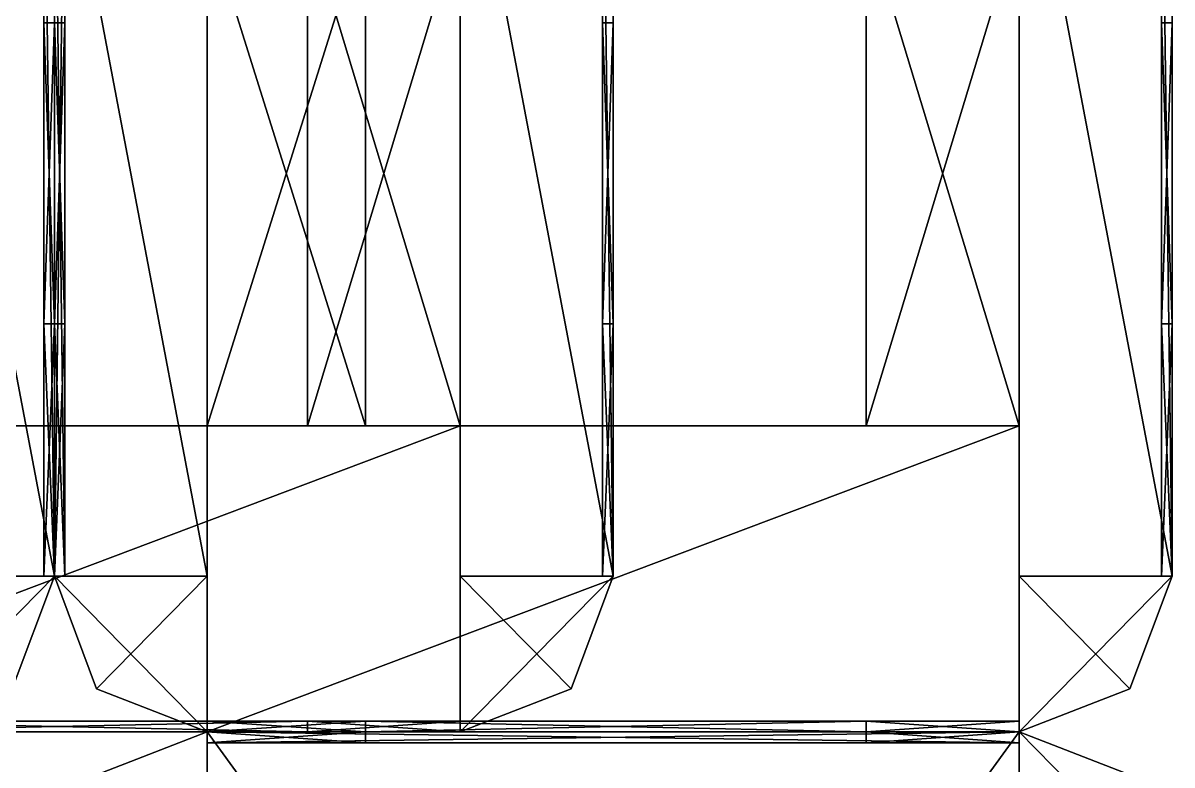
# Model space of a CAD drawing. Extents: x -768 to 1408, y -2048 to 918.
# Drawn here: x 120.8 to 384, y 120.4 to 290.5 of the extents above; entities that cross this region are included whole.
import ezdxf

# ---------------------------------------------------------------- set-up
doc = ezdxf.new("R2010")
doc.units = 0

msp = doc.modelspace()

# ---------------------------------------------------------------- meshes
at = {"layer": 'OBJECT233', "color": 50}
mesh = msp.add_polyface(dxfattribs=at)
corners = [(374.339844, 118.155212), (348.980988, 128), (348.980988, 92.307701), (384, 92.307701), (348.980988, 128, 125), (374.339844, 118.155212, 125), (384, 92.307701, 125), (348.980988, 92.307701, 125)]
mesh.append_faces([[corners[k] for k in face] for face in [(1, 3, 0), (5, 7, 4), (0, 4, 1), (3, 5, 0), (2, 6, 3), (1, 7, 2)]], dxfattribs={"vtx0": -1})
mesh.append_faces([[corners[k] for k in face] for face in [(1, 2, 3), (5, 6, 7), (0, 5, 4), (3, 6, 5), (2, 7, 6), (1, 4, 7)]], dxfattribs={"vtx2": -1})
at = {"layer": 'OBJECT234', "color": 50}
mesh = msp.add_polyface(dxfattribs=at)
corners = [(163.018997, 128), (137.660858, 118.154137), (128, 92.307701), (163.018997, 92.307701), (128, 92.307701, 125), (137.660858, 118.154137, 125), (163.018997, 128, 125), (163.018997, 92.307701, 125)]
mesh.append_faces([[corners[k] for k in face] for face in [(1, 3, 0), (5, 7, 4), (1, 4, 2), (0, 5, 1), (3, 6, 0), (2, 7, 3)]], dxfattribs={"vtx0": -1})
mesh.append_faces([[corners[k] for k in face] for face in [(1, 2, 3), (5, 6, 7), (1, 5, 4), (0, 6, 5), (3, 7, 6), (2, 4, 7)]], dxfattribs={"vtx2": -1})
at = {"layer": 'OBJECT253', "color": 50}
mesh = msp.add_polyface(dxfattribs=at)
corners = [(348.980469, 125.538002, 85.128906), (348.980469, 125.538002, 39.870701), (313.962006, 125.538002, 39.870701), (313.962006, 125.538002, 85.128906), (313.962006, 128, 39.870701), (348.980469, 128, 39.870701), (348.980469, 128, 85.128906), (313.962006, 128, 85.128906)]
mesh.append_faces([[corners[k] for k in face] for face in [(1, 3, 0), (5, 7, 4), (5, 0, 6), (3, 6, 0), (4, 1, 5), (2, 7, 3)]], dxfattribs={"vtx0": -1})
mesh.append_faces([[corners[k] for k in face] for face in [(1, 2, 3), (5, 6, 7), (5, 1, 0), (3, 7, 6), (4, 2, 1), (2, 4, 7)]], dxfattribs={"vtx2": -1})
at = {"layer": 'OBJECT254', "color": 50}
mesh = msp.add_polyface(dxfattribs=at)
corners = [(199.244995, 125.538002, 39.870701), (163.019531, 125.538002, 39.870701), (163.019531, 125.538002, 85.128906), (199.244995, 125.538002, 85.128906), (163.019531, 128, 85.128906), (163.019531, 128, 39.870701), (199.244995, 128, 39.870701), (199.244995, 128, 85.128906)]
mesh.append_faces([[corners[k] for k in face] for face in [(1, 3, 0), (5, 7, 4), (1, 4, 2), (2, 7, 3), (5, 0, 6), (6, 3, 7)]], dxfattribs={"vtx0": -1})
mesh.append_faces([[corners[k] for k in face] for face in [(1, 2, 3), (5, 6, 7), (1, 5, 4), (2, 4, 7), (5, 1, 0), (6, 0, 3)]], dxfattribs={"vtx2": -1})
at = {"layer": 'OBJECT255', "color": 50}
mesh = msp.add_polyface(dxfattribs=at)
corners = [(163.019531, 125.538002, 113.147003), (163.019531, 125.538002, 122.84375), (348.980988, 125.538002, 122.84375), (348.980988, 125.538002, 113.147003), (348.980988, 128, 113.147003), (348.980988, 128, 122.84375), (163.019531, 128, 122.84375), (163.019531, 128, 113.147003)]
mesh.append_faces([[corners[k] for k in face] for face in [(1, 3, 0), (5, 7, 4), (1, 5, 2), (0, 6, 1), (4, 2, 5), (7, 3, 4)]], dxfattribs={"vtx0": -1})
mesh.append_faces([[corners[k] for k in face] for face in [(1, 2, 3), (5, 6, 7), (1, 6, 5), (0, 7, 6), (4, 3, 2), (7, 0, 3)]], dxfattribs={"vtx2": -1})
at = {"layer": 'OBJECT256', "color": 50}
mesh = msp.add_polyface(dxfattribs=at)
corners = [(199.244995, 125.538002, 85.128906), (163.019531, 125.538002, 85.128906), (163.019531, 125.538002, 113.147003), (199.244995, 125.538002, 113.147003), (163.019531, 128, 113.147003), (163.019531, 128, 85.128906), (199.244995, 128, 85.128906), (199.244995, 128, 113.147003)]
mesh.append_faces([[corners[k] for k in face] for face in [(1, 3, 0), (5, 7, 4), (1, 4, 2), (5, 0, 6), (2, 7, 3), (6, 3, 7)]], dxfattribs={"vtx0": -1})
mesh.append_faces([[corners[k] for k in face] for face in [(1, 2, 3), (5, 6, 7), (1, 5, 4), (5, 1, 0), (2, 4, 7), (6, 0, 3)]], dxfattribs={"vtx2": -1})
at = {"layer": 'OBJECT257', "color": 50}
mesh = msp.add_polyface(dxfattribs=at)
corners = [(348.980469, 125.538002, 113.147003), (348.980469, 125.538002, 85.128906), (313.962006, 125.538002, 85.128906), (313.962006, 125.538002, 113.147003), (313.962006, 128, 85.128906), (348.980469, 128, 85.128906), (348.980469, 128, 113.147003), (313.962006, 128, 113.147003)]
mesh.append_faces([[corners[k] for k in face] for face in [(1, 3, 0), (5, 7, 4), (5, 0, 6), (4, 1, 5), (3, 6, 0), (2, 7, 3)]], dxfattribs={"vtx0": -1})
mesh.append_faces([[corners[k] for k in face] for face in [(1, 2, 3), (5, 6, 7), (5, 1, 0), (4, 2, 1), (3, 7, 6), (2, 4, 7)]], dxfattribs={"vtx2": -1})
at = {"layer": 'OBJECT258', "color": 50}
mesh = msp.add_polyface(dxfattribs=at)
corners = [(348.980988, 125.538002, 11.8535), (348.980988, 125.538002, 2.15625), (163.019531, 125.538002, 2.15625), (163.019531, 125.538002, 11.8535), (163.019531, 128, 11.8535), (163.019531, 128, 2.15625), (348.980988, 128, 2.15625), (348.980988, 128, 11.8535)]
mesh.append_faces([[corners[k] for k in face] for face in [(1, 3, 0), (5, 7, 4), (5, 1, 6), (2, 4, 3), (6, 0, 7), (3, 7, 0)]], dxfattribs={"vtx0": -1})
mesh.append_faces([[corners[k] for k in face] for face in [(1, 2, 3), (5, 6, 7), (5, 2, 1), (2, 5, 4), (6, 1, 0), (3, 4, 7)]], dxfattribs={"vtx2": -1})
at = {"layer": 'OBJECT259', "color": 50}
mesh = msp.add_polyface(dxfattribs=at)
corners = [(199.244995, 125.538002, 11.853499), (163.019531, 125.538002, 11.853499), (163.019531, 125.538002, 39.871094), (199.244995, 125.538002, 39.871094), (163.019531, 128, 39.871094), (163.019531, 128, 11.853499), (199.244995, 128, 11.853499), (199.244995, 128, 39.871094)]
mesh.append_faces([[corners[k] for k in face] for face in [(1, 3, 0), (5, 7, 4), (1, 4, 2), (2, 7, 3), (5, 0, 6), (6, 3, 7)]], dxfattribs={"vtx0": -1})
mesh.append_faces([[corners[k] for k in face] for face in [(1, 2, 3), (5, 6, 7), (1, 5, 4), (2, 4, 7), (5, 1, 0), (6, 0, 3)]], dxfattribs={"vtx2": -1})
at = {"layer": 'OBJECT260', "color": 50}
mesh = msp.add_polyface(dxfattribs=at)
corners = [(348.980469, 125.538002, 39.871094), (348.980469, 125.538002, 11.853499), (313.962006, 125.538002, 11.853499), (313.962006, 125.538002, 39.871094), (313.962006, 128, 11.853499), (348.980469, 128, 11.853499), (348.980469, 128, 39.871094), (313.962006, 128, 39.871094)]
mesh.append_faces([[corners[k] for k in face] for face in [(1, 3, 0), (5, 7, 4), (5, 0, 6), (3, 6, 0), (4, 1, 5), (2, 7, 3)]], dxfattribs={"vtx0": -1})
mesh.append_faces([[corners[k] for k in face] for face in [(1, 2, 3), (5, 6, 7), (5, 1, 0), (3, 7, 6), (4, 2, 1), (2, 4, 7)]], dxfattribs={"vtx2": -1})
at = {"layer": 'OBJECT262', "color": 50}
mesh = msp.add_polyface(dxfattribs=at)
corners = [(348.980988, -128, 2.15518), (163.019531, -128, 2.15518), (163.019531, 128, 2.15518), (348.980988, 128, 2.15518), (163.019531, 128), (348.980988, 128), (348.980988, -128), (163.019531, -128)]
mesh.append_faces([[corners[k] for k in face] for face in [(1, 3, 0), (2, 5, 3), (7, 0, 6), (2, 7, 4), (4, 6, 5), (0, 5, 6)]], dxfattribs={"vtx0": -1})
mesh.append_faces([[corners[k] for k in face] for face in [(1, 2, 3), (2, 4, 5), (7, 1, 0), (2, 1, 7), (4, 7, 6), (0, 3, 5)]], dxfattribs={"vtx2": -1})
at = {"layer": 'OBJECT265', "color": 50}
mesh = msp.add_polyface(dxfattribs=at)
corners = [(348.980988, 128, 122.845001), (163.019531, 128, 122.845001), (163.019531, -128, 122.845001), (348.980988, -128, 122.845001), (163.019531, 128, 125), (348.980988, 128, 125), (163.019531, -128, 125), (348.980988, -128, 125)]
mesh.append_faces([[corners[k] for k in face] for face in [(1, 3, 0), (1, 5, 4), (2, 7, 3), (2, 4, 6), (6, 5, 7), (0, 7, 5)]], dxfattribs={"vtx0": -1})
mesh.append_faces([[corners[k] for k in face] for face in [(1, 2, 3), (1, 0, 5), (2, 6, 7), (2, 1, 4), (6, 4, 5), (0, 3, 7)]], dxfattribs={"vtx2": -1})
at = {"layer": 'OBJECT300', "color": 50}
mesh = msp.add_polyface(dxfattribs=at)
corners = [(92.981102, 163.692001), (92.981102, 128), (118.33992, 137.846878), (128, 163.692001), (128, 163.692001, 128), (118.33992, 137.846878, 128), (92.981102, 128, 128), (92.981102, 163.692001, 128)]
mesh.append_faces([[corners[k] for k in face] for face in [(1, 3, 0), (5, 7, 4), (2, 4, 3), (1, 5, 2), (0, 6, 1), (3, 7, 0)]], dxfattribs={"vtx0": -1})
mesh.append_faces([[corners[k] for k in face] for face in [(1, 2, 3), (5, 6, 7), (2, 5, 4), (1, 6, 5), (0, 7, 6), (3, 4, 7)]], dxfattribs={"vtx2": -1})
at = {"layer": 'OBJECT307', "color": 50}
mesh = msp.add_polyface(dxfattribs=at)
corners = [(125.585938, 221.537994, 87.172401), (125.585938, 290.460938, 87.172401), (128, 290.460938, 87.172401), (128, 221.537994, 87.172401), (125.585938, 290.460938, 40.827599), (125.585938, 221.537994, 40.827599), (128, 221.537994, 40.827599), (128, 290.460938, 40.827599)]
mesh.append_faces([[corners[k] for k in face] for face in [(1, 3, 0), (5, 7, 4), (4, 0, 5), (6, 2, 7), (7, 1, 4), (5, 3, 6)]], dxfattribs={"vtx0": -1})
mesh.append_faces([[corners[k] for k in face] for face in [(1, 2, 3), (5, 6, 7), (4, 1, 0), (6, 3, 2), (7, 2, 1), (5, 0, 3)]], dxfattribs={"vtx2": -1})
at = {"layer": 'OBJECT308', "color": 50}
mesh = msp.add_polyface(dxfattribs=at)
corners = [(125.585938, 163.692001, 125.792999), (125.585938, 348.308594, 125.792999), (128, 348.308594, 125.792999), (128, 163.692001, 125.792999), (125.584999, 348.308594, 87.172401), (125.584999, 163.692001, 87.172401), (128, 348.308014, 87.172401), (128, 163.692001, 87.172401)]
mesh.append_faces([[corners[k] for k in face] for face in [(1, 3, 0), (1, 5, 4), (2, 4, 6), (3, 6, 7), (0, 7, 5), (4, 7, 6)]], dxfattribs={"vtx0": -1})
mesh.append_faces([[corners[k] for k in face] for face in [(1, 2, 3), (1, 0, 5), (2, 1, 4), (3, 2, 6), (0, 3, 7), (4, 5, 7)]], dxfattribs={"vtx2": -1})
at = {"layer": 'OBJECT309', "color": 50}
mesh = msp.add_polyface(dxfattribs=at)
corners = [(128, 348.308594, 2.2069), (125.585938, 348.308594, 2.2069), (125.585938, 163.692001, 2.2069), (128, 163.692001, 2.2069), (125.584999, 163.692001, 40.827599), (125.584999, 348.308594, 40.827599), (128, 348.308014, 40.827599), (128, 163.692001, 40.827599)]
mesh.append_faces([[corners[k] for k in face] for face in [(1, 3, 0), (2, 5, 4), (1, 6, 5), (0, 7, 6), (3, 4, 7), (5, 7, 4)]], dxfattribs={"vtx0": -1})
mesh.append_faces([[corners[k] for k in face] for face in [(1, 2, 3), (2, 1, 5), (1, 0, 6), (0, 3, 7), (3, 2, 4), (5, 6, 7)]], dxfattribs={"vtx2": -1})
at = {"layer": 'OBJECT311', "color": 50}
mesh = msp.add_polyface(dxfattribs=at)
corners = [(125.584999, 163.691406, 87.171875), (125.584999, 163.691406, 40.827599), (125.584999, 221.537994, 40.827599), (125.584999, 221.537994, 87.171875), (128, 221.537994, 40.827599), (128, 163.691406, 40.827599), (128, 163.691406, 87.171875), (128, 221.537994, 87.171875)]
mesh.append_faces([[corners[k] for k in face] for face in [(1, 3, 0), (5, 7, 4), (5, 0, 6), (3, 6, 0), (1, 4, 2), (2, 7, 3)]], dxfattribs={"vtx0": -1})
mesh.append_faces([[corners[k] for k in face] for face in [(1, 2, 3), (5, 6, 7), (5, 1, 0), (3, 7, 6), (1, 5, 4), (2, 4, 7)]], dxfattribs={"vtx2": -1})
at = {"layer": 'OBJECT330', "color": 50}
mesh = msp.add_polyface(dxfattribs=at)
corners = [(92.980469, 163.692001, 2.2069), (92.980469, 348.308594, 2.2069), (128, 348.308594, 2.2069), (128, 163.692001, 2.2069), (92.980469, 348.308014), (128, 348.308014), (92.980469, 163.692001), (128, 163.692001)]
mesh.append_faces([[corners[k] for k in face] for face in [(1, 3, 0), (5, 1, 4), (4, 7, 5), (4, 0, 6), (2, 7, 3), (6, 3, 7)]], dxfattribs={"vtx0": -1})
mesh.append_faces([[corners[k] for k in face] for face in [(1, 2, 3), (5, 2, 1), (4, 6, 7), (4, 1, 0), (2, 5, 7), (6, 0, 3)]], dxfattribs={"vtx2": -1})
at = {"layer": 'OBJECT333', "color": 50}
mesh = msp.add_polyface(dxfattribs=at)
corners = [(128, 348.308594, 125.792999), (92.980469, 348.308594, 125.792999), (92.980469, 163.692001, 125.792999), (128, 163.692001, 125.792999), (128, 348.308014, 128), (92.980469, 348.308014, 128), (92.980469, 163.692001, 128), (128, 163.692001, 128)]
mesh.append_faces([[corners[k] for k in face] for face in [(1, 3, 0), (0, 5, 1), (5, 7, 6), (1, 6, 2), (0, 7, 4), (2, 7, 3)]], dxfattribs={"vtx0": -1})
mesh.append_faces([[corners[k] for k in face] for face in [(1, 2, 3), (0, 4, 5), (5, 4, 7), (1, 5, 6), (0, 3, 7), (2, 6, 7)]], dxfattribs={"vtx2": -1})
at = {"layer": 'OBJECT405', "color": 50}
mesh = msp.add_polyface(dxfattribs=at)
corners = [(313.962006, 128, 893.79303), (199.246094, 128, 893.79303), (199.246094, 130.462006, 893.79303), (313.962006, 130.462006, 893.79303), (199.246094, 128, 883.862), (313.962006, 128, 883.862), (313.962006, 130.462006, 883.862), (199.246094, 130.462006, 883.862)]
mesh.append_faces([[corners[k] for k in face] for face in [(1, 3, 0), (1, 5, 4), (3, 7, 6), (2, 4, 7), (0, 6, 5), (7, 5, 6)]], dxfattribs={"vtx0": -1})
mesh.append_faces([[corners[k] for k in face] for face in [(1, 2, 3), (1, 0, 5), (3, 2, 7), (2, 1, 4), (0, 3, 6), (7, 4, 5)]], dxfattribs={"vtx2": -1})
at = {"layer": 'OBJECT406', "color": 50}
mesh = msp.add_polyface(dxfattribs=at)
corners = [(313.962006, 128, 780.138), (199.246094, 128, 780.138), (199.246094, 130.462006, 780.138), (313.962006, 130.462006, 780.138), (199.246094, 128, 770.20697), (313.962006, 128, 770.20697), (313.962006, 130.462006, 770.20697), (199.246094, 130.462006, 770.20697)]
mesh.append_faces([[corners[k] for k in face] for face in [(1, 3, 0), (1, 5, 4), (3, 7, 6), (2, 4, 7), (0, 6, 5), (7, 5, 6)]], dxfattribs={"vtx0": -1})
mesh.append_faces([[corners[k] for k in face] for face in [(1, 2, 3), (1, 0, 5), (3, 2, 7), (2, 1, 4), (0, 3, 6), (7, 4, 5)]], dxfattribs={"vtx2": -1})
at = {"layer": 'OBJECT409', "color": 50}
mesh = msp.add_polyface(dxfattribs=at)
corners = [(348.980988, 128, 893.79303), (313.960938, 128, 893.79303), (313.960938, 130.462006, 893.79303), (348.980988, 130.462006, 893.79303), (348.980988, 130.462006, 770.20697), (313.960938, 130.462006, 770.20697), (313.960938, 128, 770.20697), (348.980988, 128, 770.20697)]
mesh.append_faces([[corners[k] for k in face] for face in [(1, 3, 0), (5, 7, 4), (6, 0, 7), (4, 2, 5), (5, 1, 6), (7, 3, 4)]], dxfattribs={"vtx0": -1})
mesh.append_faces([[corners[k] for k in face] for face in [(1, 2, 3), (5, 6, 7), (6, 1, 0), (4, 3, 2), (5, 2, 1), (7, 0, 3)]], dxfattribs={"vtx2": -1})
at = {"layer": 'OBJECT410', "color": 50}
mesh = msp.add_polyface(dxfattribs=at)
corners = [(199.246094, 128, 893.79303), (163.018997, 128, 893.79303), (163.018997, 130.462006, 893.79303), (199.246094, 130.462006, 893.79303), (199.246094, 130.462006, 770.20697), (163.018997, 130.462006, 770.20697), (163.018997, 128, 770.20697), (199.246094, 128, 770.20697)]
mesh.append_faces([[corners[k] for k in face] for face in [(1, 3, 0), (5, 7, 4), (6, 0, 7), (4, 2, 5), (7, 3, 4), (5, 1, 6)]], dxfattribs={"vtx0": -1})
mesh.append_faces([[corners[k] for k in face] for face in [(1, 2, 3), (5, 6, 7), (6, 1, 0), (4, 3, 2), (7, 0, 3), (5, 2, 1)]], dxfattribs={"vtx2": -1})
at = {"layer": 'OBJECT411', "color": 50}
mesh = msp.add_polyface(dxfattribs=at)
corners = [(348.980988, 163.692001, 768), (348.980988, 128, 768), (374.338928, 137.844254, 768), (384, 163.692001, 768), (384, 163.692001, 896), (374.338928, 137.844254, 896), (348.980988, 128, 896), (348.980988, 163.692001, 896)]
mesh.append_faces([[corners[k] for k in face] for face in [(1, 3, 0), (5, 7, 4), (2, 4, 3), (1, 5, 2), (0, 6, 1), (3, 7, 0)]], dxfattribs={"vtx0": -1})
mesh.append_faces([[corners[k] for k in face] for face in [(1, 2, 3), (5, 6, 7), (2, 5, 4), (1, 6, 5), (0, 7, 6), (3, 4, 7)]], dxfattribs={"vtx2": -1})
at = {"layer": 'OBJECT412', "color": 50}
mesh = msp.add_polyface(dxfattribs=at)
corners = [(163.018997, 163.692001, 768), (128, 163.692001, 768), (137.660828, 137.84613, 768), (163.018997, 128, 768), (163.018997, 128, 896), (137.660828, 137.84613, 896), (128, 163.692001, 896), (163.018997, 163.692001, 896)]
mesh.append_faces([[corners[k] for k in face] for face in [(1, 3, 0), (5, 7, 4), (2, 4, 3), (1, 5, 2), (0, 6, 1), (3, 7, 0)]], dxfattribs={"vtx0": -1})
mesh.append_faces([[corners[k] for k in face] for face in [(1, 2, 3), (5, 6, 7), (2, 5, 4), (1, 6, 5), (0, 7, 6), (3, 4, 7)]], dxfattribs={"vtx2": -1})
at = {"layer": 'OBJECT413', "color": 50}
mesh = msp.add_polyface(dxfattribs=at)
corners = [(128, 221.537994, 855.171997), (128, 290.460938, 855.171997), (130.414993, 290.460938, 855.171997), (130.414993, 221.537994, 855.171997), (128, 290.460938, 808.828003), (128, 221.537994, 808.828003), (130.414993, 221.537994, 808.828003), (130.414993, 290.460938, 808.828003)]
mesh.append_faces([[corners[k] for k in face] for face in [(1, 3, 0), (5, 7, 4), (4, 0, 5), (6, 2, 7), (7, 1, 4), (5, 3, 6)]], dxfattribs={"vtx0": -1})
mesh.append_faces([[corners[k] for k in face] for face in [(1, 2, 3), (5, 6, 7), (4, 1, 0), (6, 3, 2), (7, 2, 1), (5, 0, 3)]], dxfattribs={"vtx2": -1})
at = {"layer": 'OBJECT414', "color": 50}
mesh = msp.add_polyface(dxfattribs=at)
corners = [(381.585938, 221.537994, 855.171997), (381.585938, 290.460938, 855.171997), (384, 290.460938, 855.171997), (384, 221.537994, 855.171997), (381.585938, 290.460938, 808.828003), (381.585938, 221.537994, 808.828003), (384, 221.537994, 808.828003), (384, 290.460938, 808.828003)]
mesh.append_faces([[corners[k] for k in face] for face in [(1, 3, 0), (5, 7, 4), (4, 0, 5), (6, 2, 7), (7, 1, 4), (5, 3, 6)]], dxfattribs={"vtx0": -1})
mesh.append_faces([[corners[k] for k in face] for face in [(1, 2, 3), (5, 6, 7), (4, 1, 0), (6, 3, 2), (7, 2, 1), (5, 0, 3)]], dxfattribs={"vtx2": -1})
at = {"layer": 'OBJECT416', "color": 50}
mesh = msp.add_polyface(dxfattribs=at)
corners = [(163.018997, 348.308594, 893.79303), (128, 348.308594, 893.79303), (128, 163.692001, 893.79303), (163.018997, 163.692001, 893.79303), (163.018997, 348.308014, 896), (128, 348.308014, 896), (128, 163.692001, 896), (163.018997, 163.692001, 896)]
mesh.append_faces([[corners[k] for k in face] for face in [(1, 3, 0), (0, 5, 1), (5, 7, 6), (1, 6, 2), (0, 7, 4), (2, 7, 3)]], dxfattribs={"vtx0": -1})
mesh.append_faces([[corners[k] for k in face] for face in [(1, 2, 3), (0, 4, 5), (5, 4, 7), (1, 5, 6), (0, 3, 7), (2, 6, 7)]], dxfattribs={"vtx2": -1})
at = {"layer": 'OBJECT417', "color": 50}
mesh = msp.add_polyface(dxfattribs=at)
corners = [(384, 348.308594, 893.79303), (348.980469, 348.308594, 893.79303), (348.980469, 163.692001, 893.79303), (384, 163.692001, 893.79303), (384, 348.308014, 896), (348.980469, 348.308014, 896), (348.980469, 163.692001, 896), (384, 163.692001, 896)]
mesh.append_faces([[corners[k] for k in face] for face in [(1, 3, 0), (0, 5, 1), (5, 7, 6), (1, 6, 2), (0, 7, 4), (2, 7, 3)]], dxfattribs={"vtx0": -1})
mesh.append_faces([[corners[k] for k in face] for face in [(1, 2, 3), (0, 4, 5), (5, 4, 7), (1, 5, 6), (0, 3, 7), (2, 6, 7)]], dxfattribs={"vtx2": -1})
at = {"layer": 'OBJECT419', "color": 50}
mesh = msp.add_polyface(dxfattribs=at)
corners = [(163.019531, 198.154007, 893.79303), (163.019531, 128, 893.79303), (348.980988, 128, 893.79303), (348.980988, 198.154007, 893.79303), (163.019531, 128, 896), (348.980988, 128, 896), (163.018997, 198.154007, 896), (348.980988, 198.154007, 896)]
mesh.append_faces([[corners[k] for k in face] for face in [(1, 3, 0), (1, 5, 2), (1, 6, 4), (4, 7, 5), (2, 7, 3), (0, 7, 6)]], dxfattribs={"vtx0": -1})
mesh.append_faces([[corners[k] for k in face] for face in [(1, 2, 3), (1, 4, 5), (1, 0, 6), (4, 6, 7), (2, 5, 7), (0, 3, 7)]], dxfattribs={"vtx2": -1})
at = {"layer": 'OBJECT420', "color": 50}
mesh = msp.add_polyface(dxfattribs=at)
corners = [(199.244995, 313.847656, 893.79303), (163.019531, 313.847656, 893.79303), (163.019531, 198.154007, 893.79303), (199.244995, 198.154007, 893.79303), (163.018997, 313.847656, 896), (163.018997, 198.154007, 896), (199.244995, 198.154007, 896), (199.244995, 313.847656, 896)]
mesh.append_faces([[corners[k] for k in face] for face in [(1, 3, 0), (1, 5, 2), (5, 7, 6), (1, 7, 4), (2, 6, 3), (3, 7, 0)]], dxfattribs={"vtx0": -1})
mesh.append_faces([[corners[k] for k in face] for face in [(1, 2, 3), (1, 4, 5), (5, 4, 7), (1, 0, 7), (2, 5, 6), (3, 6, 7)]], dxfattribs={"vtx2": -1})
at = {"layer": 'OBJECT421', "color": 50}
mesh = msp.add_polyface(dxfattribs=at)
corners = [(313.962006, 198.154007, 893.79303), (348.980469, 198.154007, 893.79303), (348.980469, 313.847656, 893.79303), (313.962006, 313.847656, 893.79303), (313.962006, 313.847656, 896), (348.980469, 313.847656, 896), (348.980469, 198.154007, 896), (313.962006, 198.154007, 896)]
mesh.append_faces([[corners[k] for k in face] for face in [(1, 3, 0), (5, 7, 4), (1, 5, 2), (2, 4, 3), (0, 6, 1), (3, 7, 0)]], dxfattribs={"vtx0": -1})
mesh.append_faces([[corners[k] for k in face] for face in [(1, 2, 3), (5, 6, 7), (1, 6, 5), (2, 5, 4), (0, 7, 6), (3, 4, 7)]], dxfattribs={"vtx2": -1})
at = {"layer": 'OBJECT422', "color": 50}
mesh = msp.add_polyface(dxfattribs=at)
corners = [(128, 163.692001, 770.20697), (128, 348.308594, 770.20697), (163.018997, 348.308594, 770.20697), (163.018997, 163.692001, 770.20697), (128, 348.308014, 768), (163.018997, 348.308014, 768), (128, 163.692001, 768), (163.018997, 163.692001, 768)]
mesh.append_faces([[corners[k] for k in face] for face in [(1, 3, 0), (5, 1, 4), (4, 7, 5), (4, 0, 6), (2, 7, 3), (6, 3, 7)]], dxfattribs={"vtx0": -1})
mesh.append_faces([[corners[k] for k in face] for face in [(1, 2, 3), (5, 2, 1), (4, 6, 7), (4, 1, 0), (2, 5, 7), (6, 0, 3)]], dxfattribs={"vtx2": -1})
at = {"layer": 'OBJECT423', "color": 50}
mesh = msp.add_polyface(dxfattribs=at)
corners = [(348.980469, 163.692001, 770.20697), (348.980469, 348.308594, 770.20697), (384, 348.308594, 770.20697), (384, 163.692001, 770.20697), (348.980469, 348.308014, 768), (384, 348.308014, 768), (348.980469, 163.692001, 768), (384, 163.692001, 768)]
mesh.append_faces([[corners[k] for k in face] for face in [(1, 3, 0), (5, 1, 4), (4, 7, 5), (4, 0, 6), (2, 7, 3), (6, 3, 7)]], dxfattribs={"vtx0": -1})
mesh.append_faces([[corners[k] for k in face] for face in [(1, 2, 3), (5, 2, 1), (4, 6, 7), (4, 1, 0), (2, 5, 7), (6, 0, 3)]], dxfattribs={"vtx2": -1})
at = {"layer": 'OBJECT425', "color": 50}
mesh = msp.add_polyface(dxfattribs=at)
corners = [(348.980988, 128, 770.20697), (163.019531, 128, 770.20697), (163.019531, 198.154007, 770.20697), (348.980988, 198.154007, 770.20697), (348.980988, 128, 768), (163.019531, 128, 768), (163.018997, 198.154007, 768), (348.980988, 198.154007, 768)]
mesh.append_faces([[corners[k] for k in face] for face in [(1, 3, 0), (5, 0, 4), (1, 6, 2), (5, 7, 6), (4, 3, 7), (2, 7, 3)]], dxfattribs={"vtx0": -1})
mesh.append_faces([[corners[k] for k in face] for face in [(1, 2, 3), (5, 1, 0), (1, 5, 6), (5, 4, 7), (4, 0, 3), (2, 6, 7)]], dxfattribs={"vtx2": -1})
at = {"layer": 'OBJECT426', "color": 50}
mesh = msp.add_polyface(dxfattribs=at)
corners = [(199.244995, 198.154007, 770.20697), (163.019531, 198.154007, 770.20697), (163.019531, 313.847656, 770.20697), (199.244995, 313.847656, 770.20697), (163.018997, 198.154007, 768), (163.018997, 313.847656, 768), (199.244995, 313.847656, 768), (199.244995, 198.154007, 768)]
mesh.append_faces([[corners[k] for k in face] for face in [(1, 3, 0), (5, 1, 4), (5, 7, 6), (2, 6, 3), (4, 0, 7), (7, 3, 6)]], dxfattribs={"vtx0": -1})
mesh.append_faces([[corners[k] for k in face] for face in [(1, 2, 3), (5, 2, 1), (5, 4, 7), (2, 5, 6), (4, 1, 0), (7, 0, 3)]], dxfattribs={"vtx2": -1})
at = {"layer": 'OBJECT427', "color": 50}
mesh = msp.add_polyface(dxfattribs=at)
corners = [(313.962006, 313.847656, 770.20697), (348.980469, 313.847656, 770.20697), (348.980469, 198.154007, 770.20697), (313.962006, 198.154007, 770.20697), (313.962006, 198.154007, 768), (348.980469, 198.154007, 768), (348.980469, 313.847656, 768), (313.962006, 313.847656, 768)]
mesh.append_faces([[corners[k] for k in face] for face in [(1, 3, 0), (5, 7, 4), (5, 1, 6), (6, 0, 7), (4, 2, 5), (7, 3, 4)]], dxfattribs={"vtx0": -1})
mesh.append_faces([[corners[k] for k in face] for face in [(1, 2, 3), (5, 6, 7), (5, 2, 1), (6, 1, 0), (4, 3, 2), (7, 0, 3)]], dxfattribs={"vtx2": -1})
at = {"layer": 'OBJECT432', "color": 50}
mesh = msp.add_polyface(dxfattribs=at)
corners = [(130.414993, 163.692001, 855.171997), (130.414993, 163.692001, 893.792969), (130.414993, 348.308594, 893.792969), (130.414993, 348.308594, 855.171997), (128, 163.692001, 893.79303), (128, 348.308594, 893.79303), (128, 348.308014, 855.171997), (128, 163.692001, 855.171997)]
mesh.append_faces([[corners[k] for k in face] for face in [(1, 3, 0), (5, 1, 4), (2, 6, 3), (5, 7, 6), (0, 4, 1), (3, 7, 0)]], dxfattribs={"vtx0": -1})
mesh.append_faces([[corners[k] for k in face] for face in [(1, 2, 3), (5, 2, 1), (2, 5, 6), (5, 4, 7), (0, 7, 4), (3, 6, 7)]], dxfattribs={"vtx2": -1})
at = {"layer": 'OBJECT433', "color": 50}
mesh = msp.add_polyface(dxfattribs=at)
corners = [(130.414993, 348.308594, 808.828003), (130.414993, 348.308594, 770.207031), (130.414993, 163.692001, 770.207031), (130.414993, 163.692001, 808.828003), (128, 348.308594, 770.20697), (128, 163.692001, 770.20697), (128, 348.308014, 808.828003), (128, 163.692001, 808.828003)]
mesh.append_faces([[corners[k] for k in face] for face in [(1, 3, 0), (1, 5, 2), (4, 0, 6), (5, 6, 7), (2, 7, 3), (6, 3, 7)]], dxfattribs={"vtx0": -1})
mesh.append_faces([[corners[k] for k in face] for face in [(1, 2, 3), (1, 4, 5), (4, 1, 0), (5, 4, 6), (2, 5, 7), (6, 0, 3)]], dxfattribs={"vtx2": -1})
at = {"layer": 'OBJECT435', "color": 50}
mesh = msp.add_polyface(dxfattribs=at)
corners = [(130.414993, 221.537994, 808.828003), (130.414993, 163.691406, 808.828003), (130.414993, 163.691406, 855.171875), (130.414993, 221.537994, 855.171875), (128, 163.691406, 855.171875), (128, 163.691406, 808.828003), (128, 221.537994, 808.828003), (128, 221.537994, 855.171875)]
mesh.append_faces([[corners[k] for k in face] for face in [(1, 3, 0), (5, 7, 4), (1, 4, 2), (7, 2, 4), (5, 0, 6), (6, 3, 7)]], dxfattribs={"vtx0": -1})
mesh.append_faces([[corners[k] for k in face] for face in [(1, 2, 3), (5, 6, 7), (1, 5, 4), (7, 3, 2), (5, 1, 0), (6, 0, 3)]], dxfattribs={"vtx2": -1})
at = {"layer": 'OBJECT436', "color": 50}
mesh = msp.add_polyface(dxfattribs=at)
corners = [(381.585938, 163.692001, 893.79303), (381.585938, 348.308594, 893.79303), (384, 348.308594, 893.79303), (384, 163.692001, 893.79303), (381.584991, 348.308594, 855.171997), (381.584991, 163.692001, 855.171997), (384, 348.308014, 855.171997), (384, 163.692001, 855.171997)]
mesh.append_faces([[corners[k] for k in face] for face in [(1, 3, 0), (1, 5, 4), (2, 4, 6), (3, 6, 7), (0, 7, 5), (4, 7, 6)]], dxfattribs={"vtx0": -1})
mesh.append_faces([[corners[k] for k in face] for face in [(1, 2, 3), (1, 0, 5), (2, 1, 4), (3, 2, 6), (0, 3, 7), (4, 5, 7)]], dxfattribs={"vtx2": -1})
at = {"layer": 'OBJECT437', "color": 50}
mesh = msp.add_polyface(dxfattribs=at)
corners = [(384, 348.308594, 770.20697), (381.585938, 348.308594, 770.20697), (381.585938, 163.692001, 770.20697), (384, 163.692001, 770.20697), (381.584991, 163.692001, 808.828003), (381.584991, 348.308594, 808.828003), (384, 348.308014, 808.828003), (384, 163.692001, 808.828003)]
mesh.append_faces([[corners[k] for k in face] for face in [(1, 3, 0), (2, 5, 4), (1, 6, 5), (0, 7, 6), (3, 4, 7), (5, 7, 4)]], dxfattribs={"vtx0": -1})
mesh.append_faces([[corners[k] for k in face] for face in [(1, 2, 3), (2, 1, 5), (1, 0, 6), (0, 3, 7), (3, 2, 4), (5, 6, 7)]], dxfattribs={"vtx2": -1})
at = {"layer": 'OBJECT439', "color": 50}
mesh = msp.add_polyface(dxfattribs=at)
corners = [(381.584991, 163.691406, 855.171875), (381.584991, 163.691406, 808.828003), (381.584991, 221.537994, 808.828003), (381.584991, 221.537994, 855.171875), (384, 221.537994, 808.828003), (384, 163.691406, 808.828003), (384, 163.691406, 855.171875), (384, 221.537994, 855.171875)]
mesh.append_faces([[corners[k] for k in face] for face in [(1, 3, 0), (5, 7, 4), (5, 0, 6), (3, 6, 0), (1, 4, 2), (2, 7, 3)]], dxfattribs={"vtx0": -1})
mesh.append_faces([[corners[k] for k in face] for face in [(1, 2, 3), (5, 6, 7), (5, 1, 0), (3, 7, 6), (1, 5, 4), (2, 4, 7)]], dxfattribs={"vtx2": -1})
at = {"layer": 'OBJECT527', "color": 50}
mesh = msp.add_polyface(dxfattribs=at)
corners = [(220.981003, 163.692001, 1024), (220.981003, 128, 1024), (246.338943, 137.844269, 1024), (256, 163.692001, 1024), (256, 163.692001, 1152), (246.338943, 137.844269, 1152), (220.981003, 128, 1152), (220.981003, 163.692001, 1152)]
mesh.append_faces([[corners[k] for k in face] for face in [(1, 3, 0), (5, 7, 4), (2, 4, 3), (1, 5, 2), (0, 6, 1), (3, 7, 0)]], dxfattribs={"vtx0": -1})
mesh.append_faces([[corners[k] for k in face] for face in [(1, 2, 3), (5, 6, 7), (2, 5, 4), (1, 6, 5), (0, 7, 6), (3, 4, 7)]], dxfattribs={"vtx2": -1})
at = {"layer": 'OBJECT529', "color": 50}
mesh = msp.add_polyface(dxfattribs=at)
corners = [(220.981003, 128, 1149.790039), (185.960938, 128, 1149.790039), (185.960938, 130.462006, 1149.790039), (220.981003, 130.462006, 1149.790039), (220.981003, 130.462006, 1026.209961), (185.960938, 130.462006, 1026.209961), (185.960938, 128, 1026.209961), (220.981003, 128, 1026.209961)]
mesh.append_faces([[corners[k] for k in face] for face in [(1, 3, 0), (5, 7, 4), (6, 0, 7), (4, 2, 5), (5, 1, 6), (7, 3, 4)]], dxfattribs={"vtx0": -1})
mesh.append_faces([[corners[k] for k in face] for face in [(1, 2, 3), (5, 6, 7), (6, 1, 0), (4, 3, 2), (5, 2, 1), (7, 0, 3)]], dxfattribs={"vtx2": -1})
at = {"layer": 'OBJECT532', "color": 50}
mesh = msp.add_polyface(dxfattribs=at)
corners = [(185.962006, 128, 1036.140015), (71.246094, 128, 1036.140015), (71.246094, 130.462006, 1036.140015), (185.962006, 130.462006, 1036.140015), (71.246094, 128, 1026.209961), (185.962006, 128, 1026.209961), (185.962006, 130.462006, 1026.209961), (71.246094, 130.462006, 1026.209961)]
mesh.append_faces([[corners[k] for k in face] for face in [(1, 3, 0), (1, 5, 4), (3, 7, 6), (2, 4, 7), (0, 6, 5), (7, 5, 6)]], dxfattribs={"vtx0": -1})
mesh.append_faces([[corners[k] for k in face] for face in [(1, 2, 3), (1, 0, 5), (3, 2, 7), (2, 1, 4), (0, 3, 6), (7, 4, 5)]], dxfattribs={"vtx2": -1})
at = {"layer": 'OBJECT533', "color": 50}
mesh = msp.add_polyface(dxfattribs=at)
corners = [(185.962006, 128, 1149.790039), (71.246094, 128, 1149.790039), (71.246094, 130.462006, 1149.790039), (185.962006, 130.462006, 1149.790039), (71.246094, 128, 1139.859985), (185.962006, 128, 1139.859985), (185.962006, 130.462006, 1139.859985), (71.246094, 130.462006, 1139.859985)]
mesh.append_faces([[corners[k] for k in face] for face in [(1, 3, 0), (1, 5, 4), (3, 7, 6), (2, 4, 7), (0, 6, 5), (7, 5, 6)]], dxfattribs={"vtx0": -1})
mesh.append_faces([[corners[k] for k in face] for face in [(1, 2, 3), (1, 0, 5), (3, 2, 7), (2, 1, 4), (0, 3, 6), (7, 4, 5)]], dxfattribs={"vtx2": -1})
at = {"layer": 'OBJECT534', "color": 50}
mesh = msp.add_polyface(dxfattribs=at)
corners = [(253.585938, 221.537994, 1111.170044), (253.585938, 290.460938, 1111.170044), (256, 290.460938, 1111.170044), (256, 221.537994, 1111.170044), (253.585938, 290.460938, 1064.829956), (253.585938, 221.537994, 1064.829956), (256, 221.537994, 1064.829956), (256, 290.460938, 1064.829956)]
mesh.append_faces([[corners[k] for k in face] for face in [(1, 3, 0), (5, 7, 4), (4, 0, 5), (6, 2, 7), (7, 1, 4), (5, 3, 6)]], dxfattribs={"vtx0": -1})
mesh.append_faces([[corners[k] for k in face] for face in [(1, 2, 3), (5, 6, 7), (4, 1, 0), (6, 3, 2), (7, 2, 1), (5, 0, 3)]], dxfattribs={"vtx2": -1})
at = {"layer": 'OBJECT535', "color": 50}
mesh = msp.add_polyface(dxfattribs=at)
corners = [(253.585938, 163.692001, 1149.790039), (253.585938, 348.308594, 1149.790039), (256, 348.308594, 1149.790039), (256, 163.692001, 1149.790039), (253.585007, 348.308594, 1111.170044), (253.585007, 163.692001, 1111.170044), (256, 348.308014, 1111.170044), (256, 163.692001, 1111.170044)]
mesh.append_faces([[corners[k] for k in face] for face in [(1, 3, 0), (1, 5, 4), (2, 4, 6), (3, 6, 7), (0, 7, 5), (4, 7, 6)]], dxfattribs={"vtx0": -1})
mesh.append_faces([[corners[k] for k in face] for face in [(1, 2, 3), (1, 0, 5), (2, 1, 4), (3, 2, 6), (0, 3, 7), (4, 5, 7)]], dxfattribs={"vtx2": -1})
at = {"layer": 'OBJECT536', "color": 50}
mesh = msp.add_polyface(dxfattribs=at)
corners = [(256, 348.308594, 1026.209961), (253.585938, 348.308594, 1026.209961), (253.585938, 163.692001, 1026.209961), (256, 163.692001, 1026.209961), (253.585007, 163.692001, 1064.829956), (253.585007, 348.308594, 1064.829956), (256, 348.308014, 1064.829956), (256, 163.692001, 1064.829956)]
mesh.append_faces([[corners[k] for k in face] for face in [(1, 3, 0), (2, 5, 4), (1, 6, 5), (0, 7, 6), (3, 4, 7), (5, 7, 4)]], dxfattribs={"vtx0": -1})
mesh.append_faces([[corners[k] for k in face] for face in [(1, 2, 3), (2, 1, 5), (1, 0, 6), (0, 3, 7), (3, 2, 4), (5, 6, 7)]], dxfattribs={"vtx2": -1})
at = {"layer": 'OBJECT538', "color": 50}
mesh = msp.add_polyface(dxfattribs=at)
corners = [(253.585007, 163.691406, 1111.171875), (253.585007, 163.691406, 1064.829956), (253.585007, 221.537994, 1064.829956), (253.585007, 221.537994, 1111.171875), (256, 221.537994, 1064.829956), (256, 163.691406, 1064.829956), (256, 163.691406, 1111.171875), (256, 221.537994, 1111.171875)]
mesh.append_faces([[corners[k] for k in face] for face in [(1, 3, 0), (5, 7, 4), (5, 0, 6), (3, 6, 0), (1, 4, 2), (2, 7, 3)]], dxfattribs={"vtx0": -1})
mesh.append_faces([[corners[k] for k in face] for face in [(1, 2, 3), (5, 6, 7), (5, 1, 0), (3, 7, 6), (1, 5, 4), (2, 4, 7)]], dxfattribs={"vtx2": -1})
at = {"layer": 'OBJECT552', "color": 50}
mesh = msp.add_polyface(dxfattribs=at)
corners = [(220.980469, 163.692001, 1026.209961), (220.980469, 348.308594, 1026.209961), (256, 348.308594, 1026.209961), (256, 163.692001, 1026.209961), (220.980469, 348.308014, 1024), (256, 348.308014, 1024), (220.980469, 163.692001, 1024), (256, 163.692001, 1024)]
mesh.append_faces([[corners[k] for k in face] for face in [(1, 3, 0), (5, 1, 4), (4, 7, 5), (4, 0, 6), (2, 7, 3), (6, 3, 7)]], dxfattribs={"vtx0": -1})
mesh.append_faces([[corners[k] for k in face] for face in [(1, 2, 3), (5, 2, 1), (4, 6, 7), (4, 1, 0), (2, 5, 7), (6, 0, 3)]], dxfattribs={"vtx2": -1})
at = {"layer": 'OBJECT554', "color": 50}
mesh = msp.add_polyface(dxfattribs=at)
corners = [(220.981003, 128, 1026.209961), (35.019531, 128, 1026.209961), (35.019531, 198.154007, 1026.209961), (220.981003, 198.154007, 1026.209961), (220.981003, 128, 1024), (35.019531, 128, 1024), (35.018902, 198.154007, 1024), (220.981003, 198.154007, 1024)]
mesh.append_faces([[corners[k] for k in face] for face in [(1, 3, 0), (5, 0, 4), (1, 6, 2), (5, 7, 6), (4, 3, 7), (2, 7, 3)]], dxfattribs={"vtx0": -1})
mesh.append_faces([[corners[k] for k in face] for face in [(1, 2, 3), (5, 1, 0), (1, 5, 6), (5, 4, 7), (4, 0, 3), (2, 6, 7)]], dxfattribs={"vtx2": -1})
at = {"layer": 'OBJECT556', "color": 50}
mesh = msp.add_polyface(dxfattribs=at)
corners = [(185.962006, 313.847656, 1026.209961), (220.980469, 313.847656, 1026.209961), (220.980469, 198.154007, 1026.209961), (185.962006, 198.154007, 1026.209961), (185.962006, 198.154007, 1024), (220.980469, 198.154007, 1024), (220.980469, 313.847656, 1024), (185.962006, 313.847656, 1024)]
mesh.append_faces([[corners[k] for k in face] for face in [(1, 3, 0), (5, 7, 4), (5, 1, 6), (6, 0, 7), (4, 2, 5), (7, 3, 4)]], dxfattribs={"vtx0": -1})
mesh.append_faces([[corners[k] for k in face] for face in [(1, 2, 3), (5, 6, 7), (5, 2, 1), (6, 1, 0), (4, 3, 2), (7, 0, 3)]], dxfattribs={"vtx2": -1})
at = {"layer": 'OBJECT558', "color": 50}
mesh = msp.add_polyface(dxfattribs=at)
corners = [(256, 348.308594, 1149.790039), (220.980469, 348.308594, 1149.790039), (220.980469, 163.692001, 1149.790039), (256, 163.692001, 1149.790039), (256, 348.308014, 1152), (220.980469, 348.308014, 1152), (220.980469, 163.692001, 1152), (256, 163.692001, 1152)]
mesh.append_faces([[corners[k] for k in face] for face in [(1, 3, 0), (0, 5, 1), (5, 7, 6), (1, 6, 2), (0, 7, 4), (2, 7, 3)]], dxfattribs={"vtx0": -1})
mesh.append_faces([[corners[k] for k in face] for face in [(1, 2, 3), (0, 4, 5), (5, 4, 7), (1, 5, 6), (0, 3, 7), (2, 6, 7)]], dxfattribs={"vtx2": -1})
at = {"layer": 'OBJECT560', "color": 50}
mesh = msp.add_polyface(dxfattribs=at)
corners = [(35.019531, 198.154007, 1149.790039), (35.019531, 128, 1149.790039), (220.981003, 128, 1149.790039), (220.981003, 198.154007, 1149.790039), (35.019531, 128, 1152), (220.981003, 128, 1152), (35.018902, 198.154007, 1152), (220.981003, 198.154007, 1152)]
mesh.append_faces([[corners[k] for k in face] for face in [(1, 3, 0), (1, 5, 2), (1, 6, 4), (4, 7, 5), (2, 7, 3), (0, 7, 6)]], dxfattribs={"vtx0": -1})
mesh.append_faces([[corners[k] for k in face] for face in [(1, 2, 3), (1, 4, 5), (1, 0, 6), (4, 6, 7), (2, 5, 7), (0, 3, 7)]], dxfattribs={"vtx2": -1})
at = {"layer": 'OBJECT562', "color": 50}
mesh = msp.add_polyface(dxfattribs=at)
corners = [(185.962006, 198.154007, 1149.790039), (220.980469, 198.154007, 1149.790039), (220.980469, 313.847656, 1149.790039), (185.962006, 313.847656, 1149.790039), (185.962006, 313.847656, 1152), (220.980469, 313.847656, 1152), (220.980469, 198.154007, 1152), (185.962006, 198.154007, 1152)]
mesh.append_faces([[corners[k] for k in face] for face in [(1, 3, 0), (5, 7, 4), (1, 5, 2), (2, 4, 3), (0, 6, 1), (3, 7, 0)]], dxfattribs={"vtx0": -1})
mesh.append_faces([[corners[k] for k in face] for face in [(1, 2, 3), (5, 6, 7), (1, 6, 5), (2, 5, 4), (0, 7, 6), (3, 4, 7)]], dxfattribs={"vtx2": -1})

doc.saveas('drawing.dxf')
